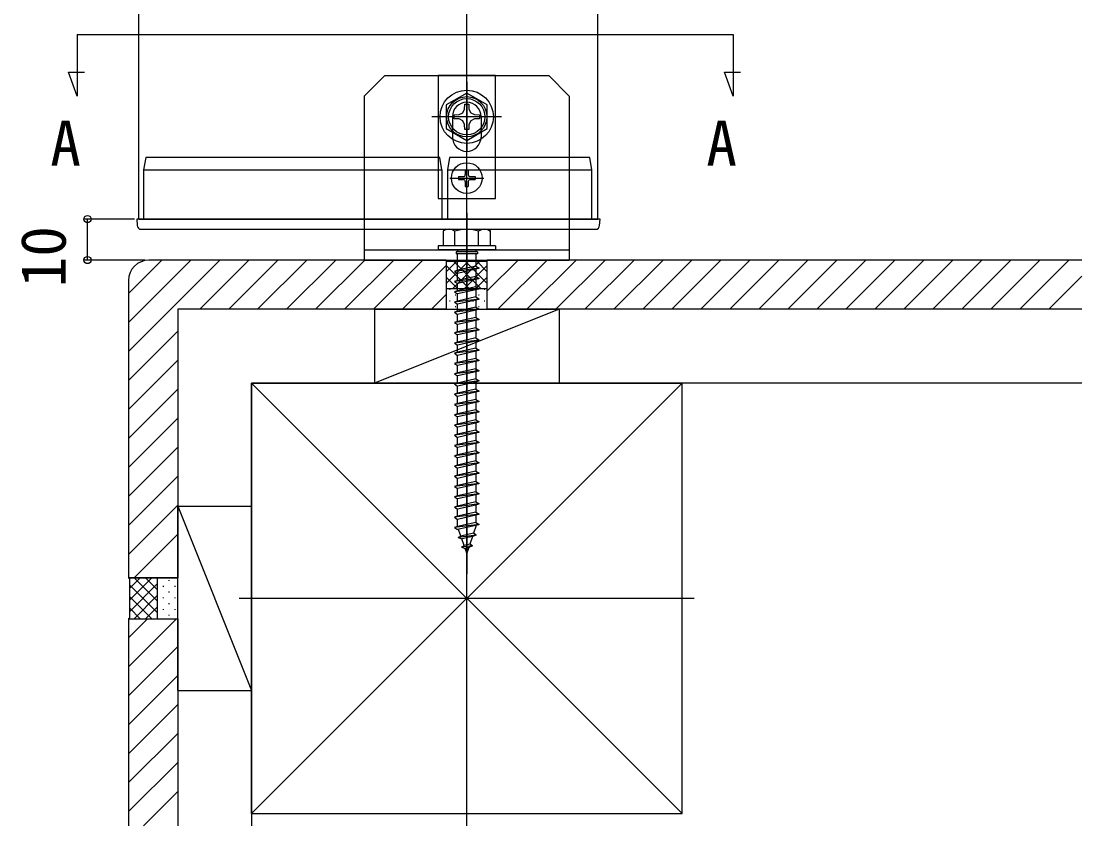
# Model space of a CAD drawing. Units: millimetres, scale not verified. Extents: x -875 to 875, y -1300 to 1292.
# Drawn here: x -40.1 to 218.6, y -58.6 to 137.7 of the extents above; entities that cross this region are included whole.
import ezdxf
from ezdxf.enums import TextEntityAlignment as Align

# ---------------------------------------------------------------- set-up
doc = ezdxf.new("R2010")
doc.units = ezdxf.units.MM
doc.header["$LTSCALE"] = 8
for name, color, linetype in [('0-1_USER1', 3, 'Continuous'), ('0-3_YKK_12', 2, 'Continuous'), ('0-4_YKK_13', 4, 'Continuous'), ('0-5_YKK_D', 6, 'Continuous'), ('0-7_YSS_K', 3, 'Continuous'), ('0-8_YSS_KE', 3, 'Continuous')]:
    doc.layers.add(name, color=color, linetype=linetype)
doc.styles.add('ＭＳ ゴシック', font='')
doc.styles.get('ＭＳ ゴシック').set_extended_font_data('MS Gothic')

msp = doc.modelspace()

# ---------------------------------------------------------------- linework, layer by layer
at = {"layer": '0-3_YKK_12'}
for p, q in [((-11.396, 89.404), (-11.396, 439.404)), ((100.604, 89.404), (100.604, 439.404)), ((-26.396, 134.404), (-26.396, 119.404)), ((-26.396, 134.404), (133.604, 134.404)), ((133.604, 134.404), (133.604, 119.404)), ((-11.396, 89.404), (100.604, 89.404))]:
    msp.add_line(p, q, dxfattribs=at)
for points in [[(-26.396, 119.404), (-28.525, 125.254), (-24.625, 125.254)], [(133.604, 119.404), (131.475, 125.254), (135.375, 125.254)]]:
    msp.add_lwpolyline(points, dxfattribs=at)
at = {"layer": '0-4_YKK_13'}
for p, q in [((48.604, 124.404), (43.604, 119.404)), ((48.604, 124.404), (88.604, 124.404)), ((93.604, 119.404), (88.604, 124.404)), ((68.604, 122.857), (68.604, 105.857)), ((68.081, 116.21), (68.103, 117.457)), ((77.104, 114.357), (60.104, 114.357)), ((65.104, 114.404), (65.104, 109.404)), ((72.104, 114.404), (72.104, 109.404)), ((-9.696, 104.404), (-10.196, 101.404)), ((68.604, 95.254), (68.604, 103.554)), ((62.504, 101.404), (62.504, 89.404)), ((63.904, 101.404), (98.481, 101.404)), ((63.904, 101.404), (63.904, 89.404)), ((68.254, 101.454), (68.954, 101.454)), ((68.254, 101.454), (68.254, 100.254)), ((68.954, 101.454), (68.954, 100.254)), ((64.454, 99.404), (72.754, 99.404)), ((66.554, 99.754), (66.554, 99.054)), ((66.554, 99.754), (67.754, 99.754)), ((66.554, 99.054), (67.754, 99.054)), ((68.254, 98.554), (68.254, 97.354)), ((68.954, 98.554), (68.954, 97.354)), ((69.454, 99.754), (70.654, 99.754)), ((69.454, 99.054), (70.654, 99.054)), ((70.654, 99.754), (70.654, 99.054)), ((68.254, 97.354), (68.954, 97.354)), ((68.604, 90.904), (68.604, 2.865)), ((-11.896, 89.404), (-11.8, 87.843)), ((98.882, 89.404), (-9.397, 89.404)), ((101.009, 87.843), (101.104, 89.404)), ((-9.303, 86.904), (98.677, 86.904)), ((63.604, 86.904), (62.854, 86.471)), ((62.854, 86.473), (62.854, 82.904)), ((63.604, 86.904), (73.604, 86.904)), ((65.717, 82.904), (65.717, 86.458)), ((71.491, 82.904), (71.491, 86.458)), ((73.604, 86.904), (74.354, 86.471)), ((74.354, 82.904), (74.354, 86.473)), ((75.604, 82.904), (61.604, 82.904)), ((61.604, 82.904), (61.604, 81.904)), ((74.354, 82.904), (62.854, 82.904)), ((75.604, 82.904), (75.604, 81.904)), ((43.604, 81.904), (93.604, 81.904)), ((75.604, 81.904), (61.604, 81.904)), ((66.004, 81.404), (66.004, 80.904)), ((71.204, 81.404), (66.004, 81.404)), ((71.204, 80.904), (66.004, 80.904)), ((66.354, 81.904), (66.354, 81.404)), ((66.354, 76.904), (66.354, 80.904)), ((70.854, 81.904), (70.854, 81.404)), ((70.854, 80.904), (70.854, 77.904)), ((71.204, 81.404), (71.204, 80.904)), ((43.604, 79.404), (93.604, 79.404)), ((71.604, 77.404), (65.604, 76.654)), ((70.854, 77.154), (66.354, 76.154)), ((66.354, 74.404), (66.354, 76.154)), ((70.854, 75.404), (66.354, 74.404)), ((70.854, 77.154), (70.854, 75.404)), ((70.854, 75.404), (71.604, 74.904)), ((71.604, 74.904), (65.604, 74.154)), ((66.354, 74.404), (65.604, 74.154)), ((65.604, 74.154), (66.354, 73.654)), ((70.854, 74.654), (66.354, 73.654)), ((66.354, 71.904), (66.354, 73.654)), ((71.604, 74.904), (70.854, 74.654)), ((70.854, 74.654), (70.854, 72.904)), ((71.604, 72.404), (65.604, 71.654)), ((71.604, 69.904), (65.604, 69.154)), ((70.854, 72.154), (66.354, 71.154)), ((66.354, 69.404), (66.354, 71.154)), ((70.854, 72.154), (70.854, 70.404)), ((71.604, 67.404), (65.604, 66.654)), ((70.854, 69.654), (66.354, 68.654)), ((66.354, 66.904), (66.354, 68.654)), ((70.854, 69.654), (70.854, 67.904)), ((71.604, 64.904), (65.604, 64.154)), ((70.854, 67.154), (66.354, 66.154)), ((66.354, 64.404), (66.354, 66.154)), ((70.854, 67.154), (70.854, 65.404)), ((71.604, 62.404), (65.604, 61.654)), ((70.854, 64.654), (66.354, 63.654)), ((66.354, 61.904), (66.354, 63.654)), ((70.854, 62.154), (66.354, 61.154)), ((70.854, 64.654), (70.854, 62.904)), ((70.854, 62.154), (70.854, 60.404)), ((71.604, 59.904), (65.604, 59.154)), ((66.354, 59.404), (66.354, 61.154)), ((70.854, 59.654), (66.354, 58.654)), ((70.854, 59.654), (70.854, 57.904)), ((71.604, 57.404), (65.604, 56.654)), ((66.354, 56.904), (66.354, 58.654)), ((70.854, 57.154), (66.354, 56.154)), ((70.854, 57.154), (70.854, 55.404)), ((71.604, 54.904), (65.604, 54.154)), ((66.354, 54.404), (66.354, 56.154)), ((70.854, 54.654), (66.354, 53.654)), ((70.854, 54.654), (70.854, 50.404)), ((71.604, 52.404), (65.604, 51.654)), ((66.354, 51.904), (66.354, 53.654)), ((70.854, 52.154), (66.354, 51.154)), ((71.604, 49.904), (65.604, 49.154)), ((66.354, 49.404), (66.354, 51.154)), ((70.854, 49.654), (66.354, 48.654)), ((70.854, 49.654), (70.854, 47.904)), ((71.604, 47.404), (65.604, 46.654)), ((66.354, 46.904), (66.354, 48.654)), ((70.854, 47.154), (66.354, 46.154)), ((70.854, 47.154), (70.854, 45.404)), ((71.604, 44.904), (65.604, 44.154)), ((66.354, 44.404), (66.354, 46.154)), ((70.854, 44.654), (66.354, 43.654)), ((70.854, 44.654), (70.854, 42.904)), ((71.604, 42.404), (65.604, 41.654)), ((66.354, 41.904), (66.354, 43.654)), ((70.854, 42.154), (66.354, 41.154)), ((70.854, 42.154), (70.854, 40.404)), ((71.604, 39.904), (65.604, 39.154)), ((66.354, 39.404), (66.354, 41.154)), ((70.854, 39.654), (66.354, 38.654)), ((70.854, 39.654), (70.854, 37.904)), ((71.604, 37.404), (65.604, 36.654)), ((66.354, 36.904), (66.354, 38.654)), ((70.854, 37.154), (66.354, 36.154)), ((70.854, 37.154), (70.854, 35.404)), ((71.604, 34.904), (65.604, 34.154)), ((66.354, 34.404), (66.354, 36.154)), ((70.854, 34.654), (66.354, 33.654)), ((66.354, 31.904), (66.354, 33.654)), ((70.854, 34.654), (70.854, 32.904)), ((71.604, 32.404), (65.604, 31.654)), ((70.854, 32.154), (66.354, 31.154)), ((66.354, 29.404), (66.354, 31.154)), ((70.854, 32.154), (70.854, 30.404)), ((71.604, 29.904), (65.604, 29.154)), ((70.854, 29.654), (66.354, 28.654)), ((66.354, 26.904), (66.354, 28.654)), ((70.854, 29.654), (70.854, 27.904)), ((71.604, 27.404), (65.604, 26.654)), ((70.854, 27.154), (66.354, 26.154)), ((66.354, 24.404), (66.354, 26.154)), ((70.854, 27.154), (70.854, 25.404)), ((71.604, 24.904), (65.604, 24.154)), ((70.854, 24.654), (66.354, 23.654)), ((66.354, 21.904), (66.354, 23.654)), ((70.854, 24.654), (70.854, 22.904)), ((71.604, 22.404), (65.604, 21.654)), ((70.854, 22.154), (66.354, 21.154)), ((66.354, 19.404), (66.354, 21.154)), ((70.854, 22.154), (70.854, 20.404)), ((71.604, 19.904), (65.604, 19.154)), ((70.854, 19.654), (66.354, 18.654)), ((66.354, 16.904), (66.354, 18.654)), ((70.854, 19.654), (70.854, 17.904)), ((71.604, 17.404), (65.604, 16.654)), ((70.854, 17.154), (66.354, 16.154)), ((66.354, 14.439), (66.354, 16.154)), ((70.854, 17.154), (70.854, 15.404)), ((71.604, 14.904), (65.604, 14.154)), ((70.854, 14.654), (66.354, 13.654)), ((66.365, 14.407), (66.354, 14.439)), ((67.165, 12.084), (66.605, 13.71)), ((70.854, 14.439), (70.282, 12.777)), ((70.854, 14.654), (70.854, 14.439)), ((70.917, 12.318), (66.482, 11.764)), ((66.482, 11.764), (67.165, 12.084)), ((66.482, 11.764), (67.405, 11.388)), ((70.282, 12.777), (67.165, 12.084)), ((70.002, 11.965), (67.405, 11.388)), ((67.965, 9.762), (67.405, 11.388)), ((70.002, 11.965), (69.35, 10.07)), ((70.917, 12.318), (70.002, 11.965)), ((70.917, 12.318), (70.282, 12.777)), ((67.307, 9.367), (67.965, 9.762)), ((70.018, 9.706), (67.307, 9.367)), ((67.307, 9.367), (68.204, 9.065)), ((69.35, 10.07), (67.965, 9.762)), ((69.07, 9.258), (68.204, 9.065)), ((68.604, 7.904), (68.204, 9.065)), ((69.07, 9.258), (68.604, 7.904)), ((70.018, 9.706), (69.07, 9.258)), ((70.018, 9.706), (69.35, 10.07))]:
    msp.add_line(p, q, dxfattribs=at)
for points in [[(75.604, 94.404), (75.604, 124.404), (61.604, 124.404), (61.604, 94.404)], [(73.604, 117.244), (68.604, 120.13), (63.604, 117.244), (63.604, 111.47), (68.604, 108.583), (73.604, 111.47)]]:
    msp.add_lwpolyline(points, close=True, dxfattribs=at)
for points in [[(43.604, 119.404), (43.604, 89.404), (43.604, 79.404)], [(93.604, 119.404), (93.604, 89.404), (93.604, 79.404)], [(68.103, 117.457), (69.106, 117.457), (69.127, 116.21)], [(66.751, 113.834), (65.504, 113.855), (65.504, 114.858), (66.751, 114.88)], [(66.751, 114.88), (67.619, 115.342), (68.081, 116.21)], [(68.081, 112.503), (67.619, 113.372), (66.751, 113.834)], [(69.127, 116.21), (69.589, 115.342), (70.458, 114.88)], [(70.458, 113.834), (69.589, 113.372), (69.127, 112.503)], [(70.458, 114.88), (71.704, 114.858), (71.704, 113.855), (70.458, 113.834)], [(69.127, 112.503), (69.106, 111.257), (68.103, 111.257), (68.081, 112.503)], [(-9.004, 104.404), (-9.218, 104.404), (-9.411, 104.404), (-9.564, 104.404), (-9.662, 104.404), (-9.696, 104.404)], [(-9.495, 101.404), (62.504, 101.404), (62.004, 104.404), (-9.004, 104.404)], [(97.989, 104.404), (64.404, 104.404), (63.904, 101.404)], [(98.604, 104.404), (98.524, 104.404), (98.302, 104.404), (97.989, 104.404)], [(99.104, 89.404), (99.104, 101.404), (99.104, 101.404), (98.604, 104.404)], [(-10.196, 101.404), (-10.16, 101.419), (-10.061, 101.427), (-9.909, 101.427), (-9.717, 101.419), (-9.504, 101.404)], [(-10.196, 101.404), (-10.196, 101.404), (-10.196, 89.404)], [(-9.495, 101.404), (-9.496, 101.404), (-9.496, 101.404), (-9.497, 101.404), (-9.497, 101.404), (-9.498, 101.404), (-9.498, 101.404), (-9.499, 101.404), (-9.5, 101.404), (-9.5, 101.404), (-9.501, 101.404), (-9.501, 101.404), (-9.502, 101.404), (-9.503, 101.404), (-9.503, 101.404), (-9.504, 101.404), (-9.504, 101.404)], [(98.489, 101.404), (98.489, 101.404), (98.488, 101.404), (98.488, 101.404), (98.487, 101.404), (98.487, 101.404), (98.486, 101.404), (98.486, 101.404), (98.485, 101.404), (98.484, 101.404), (98.484, 101.404), (98.483, 101.404), (98.483, 101.404), (98.482, 101.404), (98.482, 101.404), (98.481, 101.404), (98.481, 101.404)], [(98.489, 101.404), (98.8, 101.421), (99.021, 101.421), (99.104, 101.404)], [(-9.397, 89.404), (-9.699, 89.404), (-9.994, 89.404), (-10.283, 89.404), (-10.558, 89.404), (-10.815, 89.404), (-11.054, 89.404), (-11.267, 89.404), (-11.452, 89.404), (-11.609, 89.404), (-11.733, 89.404), (-11.822, 89.404), (-11.877, 89.404), (-11.896, 89.404)], [(101.104, 89.404), (101.092, 89.404), (101.057, 89.404), (100.999, 89.404), (100.917, 89.404), (100.815, 89.404), (100.691, 89.404), (100.547, 89.404), (100.385, 89.404), (100.207, 89.404), (100.013, 89.404), (99.805, 89.404), (99.587, 89.404), (99.36, 89.404), (99.124, 89.404), (98.882, 89.404)], [(-10.802, 86.904), (-10.787, 86.904), (-10.741, 86.904), (-10.666, 86.904), (-10.564, 86.904), (-10.436, 86.904), (-10.284, 86.904), (-10.113, 86.904), (-9.926, 86.904), (-9.725, 86.904), (-9.516, 86.904), (-9.303, 86.904)], [(98.677, 86.904), (99.1, 86.904), (99.472, 86.904), (99.762, 86.904), (99.947, 86.904), (100.011, 86.904)], [(70.854, 77.904), (66.354, 76.904), (65.604, 76.654), (66.354, 76.154)], [(70.854, 77.904), (71.604, 77.404), (70.854, 77.154)], [(70.854, 72.904), (66.354, 71.904), (65.604, 71.654), (66.354, 71.154)], [(70.854, 72.904), (71.604, 72.404), (70.854, 72.154)], [(70.854, 70.404), (66.354, 69.404), (65.604, 69.154), (66.354, 68.654)], [(70.854, 70.404), (71.604, 69.904), (70.854, 69.654)], [(70.854, 67.904), (66.354, 66.904), (65.604, 66.654), (66.354, 66.154)], [(70.854, 67.904), (71.604, 67.404), (70.854, 67.154)], [(70.854, 65.404), (66.354, 64.404), (65.604, 64.154), (66.354, 63.654)], [(70.854, 65.404), (71.604, 64.904), (70.854, 64.654)], [(70.854, 62.904), (66.354, 61.904), (65.604, 61.654), (66.354, 61.154)], [(70.854, 62.904), (71.604, 62.404), (70.854, 62.154)], [(70.854, 60.404), (66.354, 59.404), (65.604, 59.154), (66.354, 58.654)], [(70.854, 60.404), (71.604, 59.904), (70.854, 59.654)], [(70.854, 57.904), (66.354, 56.904), (65.604, 56.654), (66.354, 56.154)], [(70.854, 57.904), (71.604, 57.404), (70.854, 57.154)], [(70.854, 55.404), (66.354, 54.404), (65.604, 54.154), (66.354, 53.654)], [(70.854, 55.404), (71.604, 54.904), (70.854, 54.654)], [(70.854, 52.904), (66.354, 51.904), (65.604, 51.654), (66.354, 51.154)], [(70.854, 52.904), (71.604, 52.404), (70.854, 52.154)], [(70.854, 50.404), (66.354, 49.404), (65.604, 49.154), (66.354, 48.654)], [(70.854, 50.404), (71.604, 49.904), (70.854, 49.654)], [(70.854, 47.904), (66.354, 46.904), (65.604, 46.654), (66.354, 46.154)], [(70.854, 47.904), (71.604, 47.404), (70.854, 47.154)], [(70.854, 45.404), (66.354, 44.404), (65.604, 44.154), (66.354, 43.654)], [(70.854, 45.404), (71.604, 44.904), (70.854, 44.654)], [(70.854, 42.904), (66.354, 41.904), (65.604, 41.654), (66.354, 41.154)], [(70.854, 42.904), (71.604, 42.404), (70.854, 42.154)], [(70.854, 40.404), (66.354, 39.404), (65.604, 39.154), (66.354, 38.654)], [(70.854, 40.404), (71.604, 39.904), (70.854, 39.654)], [(70.854, 37.904), (66.354, 36.904), (65.604, 36.654), (66.354, 36.154)], [(70.854, 37.904), (71.604, 37.404), (70.854, 37.154)], [(70.854, 35.404), (66.354, 34.404), (65.604, 34.154), (66.354, 33.654)], [(70.854, 35.404), (71.604, 34.904), (70.854, 34.654)], [(70.854, 32.904), (66.354, 31.904), (65.604, 31.654), (66.354, 31.154)], [(70.854, 32.904), (71.604, 32.404), (70.854, 32.154)], [(70.854, 30.404), (66.354, 29.404), (65.604, 29.154), (66.354, 28.654)], [(70.854, 30.404), (71.604, 29.904), (70.854, 29.654)], [(70.854, 27.904), (66.354, 26.904), (65.604, 26.654), (66.354, 26.154)], [(70.854, 27.904), (71.604, 27.404), (70.854, 27.154)], [(70.854, 25.404), (66.354, 24.404), (65.604, 24.154), (66.354, 23.654)], [(70.854, 25.404), (71.604, 24.904), (70.854, 24.654)], [(70.854, 22.904), (66.354, 21.904), (65.604, 21.654), (66.354, 21.154)], [(70.854, 22.904), (71.604, 22.404), (70.854, 22.154)], [(70.854, 20.404), (66.354, 19.404), (65.604, 19.154), (66.354, 18.654)], [(70.854, 20.404), (71.604, 19.904), (70.854, 19.654)], [(70.854, 17.904), (66.354, 16.904), (65.604, 16.654), (66.354, 16.154)], [(70.854, 17.904), (71.604, 17.404), (70.854, 17.154)], [(70.854, 15.404), (66.354, 14.404), (65.604, 14.154), (66.354, 13.654)], [(70.854, 15.404), (71.604, 14.904), (70.854, 14.654)]]:
    msp.add_lwpolyline(points, dxfattribs=at)
for centre, radius in [((68.604, 114.357), 6.5), ((68.604, 114.357), 4.907), ((68.604, 114.357), 4.432), ((68.604, 99.404), 3.75)]:
    msp.add_circle(centre, radius, dxfattribs=at)
for centre, radius, start, end in [((68.604, 114.404), 3.5, 0, 180), ((68.604, 109.404), 3.5, 180, 0), ((67.754, 100.254), 0.5, 270, 0), ((67.754, 98.554), 0.5, 0, 90), ((69.454, 100.254), 0.5, 180, 270), ((69.454, 98.554), 0.5, 90, 180), ((-10.802, 87.904), 1, 183.5, 270), ((64.274, 84.348), 2.556, 55.61575, 123.74822), ((68.604, 77.351), 9.553, 72.41205, 107.58795), ((72.934, 84.348), 2.556, 56.25178, 124.38425), ((100.011, 87.904), 1, 270, 356.5)]:
    msp.add_arc(centre, radius, start, end, dxfattribs=at)
at = {"layer": '0-5_YKK_D'}
for p, q in [((-12.396, 89.404), (-24.896, 89.404)), ((-23.896, 79.404), (-23.896, 89.404)), ((-9.896, 79.404), (-24.896, 79.404))]:
    msp.add_line(p, q, dxfattribs=at)
for centre in [(-23.896, 89.404), (-23.896, 79.404)]:
    msp.add_circle(centre, 0.875, dxfattribs=at)
at = {"layer": '0-7_YSS_K'}
for p, q in [((68.604, -58.596), (68.604, 484.404)), ((-13.896, 57.115), (8.394, 79.404)), ((-13.896, 64.186), (1.322, 79.404)), ((-13.896, 71.257), (-5.749, 79.404)), ((63.604, 79.404), (-8.896, 79.404)), ((3.465, 67.404), (15.465, 79.404)), ((10.536, 67.404), (22.536, 79.404)), ((17.607, 67.404), (29.607, 79.404)), ((24.678, 67.404), (36.678, 79.404)), ((31.749, 67.404), (43.749, 79.404)), ((38.82, 67.404), (50.82, 79.404)), ((45.891, 67.404), (57.891, 79.404)), ((52.962, 67.404), (63.604, 78.046)), ((63.604, 79.404), (63.904, 79.104)), ((63.604, 79.404), (63.604, 67.404)), ((63.604, 73.718), (68.991, 79.104)), ((63.604, 76.546), (66.162, 79.104)), ((63.604, 78.061), (69.261, 72.404)), ((63.904, 79.104), (73.304, 79.104)), ((65.119, 72.404), (71.819, 79.104)), ((65.39, 79.104), (72.09, 72.404)), ((67.947, 72.404), (73.604, 78.061)), ((68.218, 79.104), (73.604, 73.718)), ((71.046, 79.104), (73.604, 76.546)), ((73.604, 79.404), (73.304, 79.104)), ((73.604, 71.897), (81.112, 79.404)), ((218.604, 79.404), (73.604, 79.404)), ((73.604, 67.404), (73.604, 79.404)), ((76.183, 67.404), (88.183, 79.404)), ((83.254, 67.404), (95.254, 79.404)), ((90.325, 67.404), (102.325, 79.404)), ((97.396, 67.404), (109.396, 79.404)), ((104.467, 67.404), (116.467, 79.404)), ((111.538, 67.404), (123.538, 79.404)), ((118.609, 67.404), (130.609, 79.404)), ((125.68, 67.404), (137.68, 79.404)), ((132.751, 67.404), (144.751, 79.404)), ((139.822, 67.404), (151.822, 79.404)), ((146.893, 67.404), (158.893, 79.404)), ((153.964, 67.404), (165.964, 79.404)), ((161.035, 67.404), (173.035, 79.404)), ((168.107, 67.404), (180.107, 79.404)), ((175.178, 67.404), (187.178, 79.404)), ((182.249, 67.404), (194.249, 79.404)), ((189.32, 67.404), (201.32, 79.404)), ((196.391, 67.404), (208.391, 79.404)), ((203.462, 67.404), (215.462, 79.404)), ((63.604, 75.233), (66.433, 72.404)), ((70.776, 72.404), (73.604, 75.233)), ((210.533, 67.404), (218.604, 75.475)), ((-13.896, 74.404), (-13.896, 1.904)), ((60.033, 67.404), (63.604, 70.975)), ((73.604, 72.404), (63.604, 72.404)), ((64.362, 72.304), (64.562, 72.304)), ((65.776, 70.889), (65.976, 70.889)), ((67.19, 72.304), (67.39, 72.304)), ((68.604, 70.889), (68.804, 70.889)), ((70.018, 72.304), (70.218, 72.304)), ((71.433, 70.889), (71.633, 70.889)), ((72.847, 72.304), (73.047, 72.304)), ((-1.896, 67.404), (-1.896, 1.904)), ((63.604, 67.404), (-1.896, 67.404)), ((46.104, 67.404), (46.104, 49.404)), ((91.104, 67.404), (46.104, 49.404)), ((64.362, 69.475), (64.562, 69.475)), ((65.776, 68.061), (65.976, 68.061)), ((67.19, 69.475), (67.39, 69.475)), ((68.604, 68.061), (68.804, 68.061)), ((70.018, 69.475), (70.218, 69.475)), ((71.433, 68.061), (71.633, 68.061)), ((72.847, 69.475), (73.047, 69.475)), ((218.604, 67.404), (73.604, 67.404)), ((-13.896, 50.044), (-1.896, 62.044)), ((-13.896, 42.973), (-1.896, 54.973)), ((16.104, 49.404), (121.104, 49.404)), ((16.104, -55.596), (16.104, 49.404)), ((16.104, 49.404), (121.104, -55.596)), ((121.104, 49.404), (16.104, -55.596)), ((46.104, 49.404), (91.104, 49.404)), ((-13.896, 35.902), (-1.896, 47.902)), ((-13.896, 28.83), (-1.896, 40.83)), ((-13.896, 21.759), (-1.896, 33.759)), ((-13.896, 14.688), (-1.896, 26.688)), ((-13.896, 7.617), (-1.896, 19.617)), ((-1.896, 19.404), (16.104, -25.596)), ((16.104, -25.596), (16.104, 19.404)), ((-12.538, 1.904), (-1.896, 12.546)), ((-13.896, 1.904), (-1.896, 1.904)), ((-13.896, 1.904), (-13.596, 1.604)), ((-13.596, -3.482), (-8.209, 1.904)), ((-13.596, -0.654), (-11.038, 1.904)), ((-13.596, -7.796), (-13.596, 1.604)), ((-13.596, -6.311), (-6.896, 0.389)), ((-6.896, -6.581), (-13.596, 0.119)), ((-6.896, -3.753), (-12.553, 1.904)), ((-6.896, -0.924), (-9.724, 1.904)), ((-6.896, 1.904), (-6.896, -8.096)), ((-6.795, 1.147), (-6.795, 1.347)), ((-3.967, 1.147), (-3.967, 1.347)), ((-12.553, -8.096), (-6.896, -2.439)), ((-6.795, -1.682), (-6.795, -1.482)), ((-5.381, -0.267), (-5.381, -0.067)), ((-3.967, -1.682), (-3.967, -1.482)), ((-2.553, -0.267), (-2.553, -0.067)), ((-8.209, -8.096), (-13.596, -2.71)), ((-6.795, -4.51), (-6.795, -4.31)), ((-5.381, -3.096), (-5.381, -2.896)), ((-3.967, -4.51), (-3.967, -4.31)), ((-2.553, -3.096), (-2.553, -2.896)), ((13.104, -3.096), (124.104, -3.096)), ((-11.038, -8.096), (-13.596, -5.538)), ((-9.724, -8.096), (-6.896, -5.267)), ((-6.795, -7.339), (-6.795, -7.139)), ((-5.381, -5.924), (-5.381, -5.724)), ((-3.967, -7.339), (-3.967, -7.139)), ((-2.553, -5.924), (-2.553, -5.724)), ((-13.896, -8.096), (-13.596, -7.796)), ((-13.896, -8.096), (-1.896, -8.096)), ((-13.896, -8.096), (-13.896, -58.596)), ((-13.896, -19.79), (-2.202, -8.096)), ((-13.896, -12.718), (-9.273, -8.096)), ((-1.896, -8.096), (-1.896, -58.596)), ((-13.896, -26.861), (-1.896, -14.861)), ((-13.896, -33.932), (-1.896, -21.932)), ((-1.896, -25.596), (16.104, -25.596)), ((-13.896, -41.003), (-1.896, -29.003)), ((-13.896, -48.074), (-1.896, -36.074)), ((-13.896, -55.145), (-1.896, -43.145)), ((-10.276, -58.596), (-1.896, -50.216))]:
    msp.add_line(p, q, dxfattribs=at)
for points in [[(63.604, 79.404), (63.604, 67.404), (73.604, 67.404), (73.604, 79.404)], [(46.104, 67.404), (91.104, 67.404), (91.104, 49.404)], [(16.104, -55.596), (121.104, -55.596), (121.104, 49.404)], [(-1.896, -25.596), (-1.896, 19.404), (16.104, 19.404)], [(-13.896, -8.096), (-1.896, -8.096), (-1.896, 1.904), (-13.896, 1.904)]]:
    msp.add_lwpolyline(points, dxfattribs=at)
msp.add_arc((-8.896, 74.404), 5, 90, 180, dxfattribs=at)
at = {"layer": '0-8_YSS_KE'}
msp.add_lwpolyline([(218.604, 49.404), (16.104, 49.404), (16.104, -58.596)], dxfattribs=at)

# ---------------------------------------------------------------- texts
at = {"layer": '0-1_USER1', "style": 'ＭＳ ゴシック'}
for p in [(-32.98, 99.136), (127.02, 99.136)]:
    msp.add_text('A', height=11, dxfattribs=at).set_placement(p, align=Align.BOTTOM_LEFT)
at = {"layer": '0-5_YKK_D', "style": 'ＭＳ ゴシック'}
msp.add_text('10', height=11, rotation=90, dxfattribs=at).set_placement((-25.896, 72.728), align=Align.BOTTOM_LEFT)

doc.saveas('drawing.dxf')
